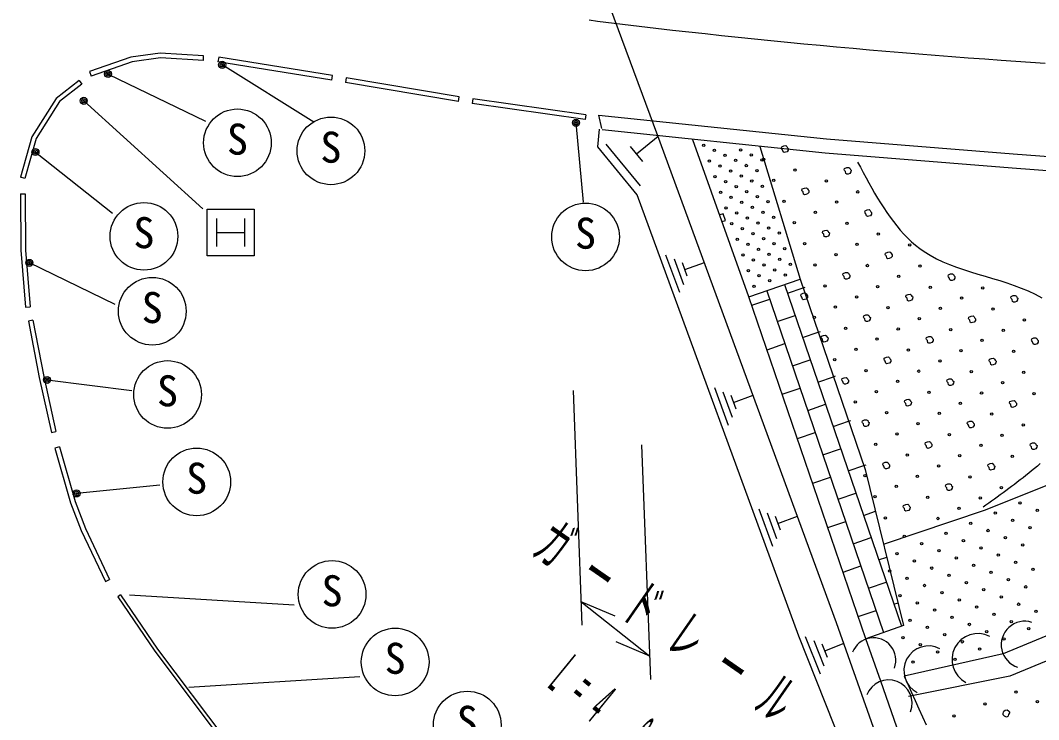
# Model space of a CAD drawing. Units: millimetres, scale not verified. Extents: x 40000 to 680000, y 20000 to 380000.
# Drawn here: x 360781 to 404100, y 264007 to 293776 of the extents above; entities that cross this region are included whole.
import ezdxf
from ezdxf.enums import TextEntityAlignment as Align

# ---------------------------------------------------------------- set-up
doc = ezdxf.new("R2010")
doc.units = ezdxf.units.MM
doc.header["$LTSCALE"] = 1000
doc.layers.add('M-BGD', color=7, linetype='Continuous', lineweight=25)
doc.styles.add('ＭＳ ゴシック', font='')
doc.styles.get('ＭＳ ゴシック').set_extended_font_data('MS Gothic')

msp = doc.modelspace()

# ---------------------------------------------------------------- linework, layer by layer
at = {"layer": 'M-BGD'}
for p, q in [((387899, 288860), (383226, 301474)), ((368566, 292070), (368578, 292270)), ((369220, 292212), (369188, 292014)), ((374029, 291229), (369188, 292014)), ((374061, 291427), (369220, 292212)), ((363722, 291594), (363787, 291405)), ((373269, 289445), (369367, 291882)), ((363278, 291213), (363401, 291055)), ((364511, 291492), (368658, 289483)), ((374029, 291229), (374061, 291427)), ((374639, 291330), (374606, 291132)), ((379418, 290322), (374606, 291132)), ((379452, 290519), (374639, 291330)), ((368541, 285749), (363477, 290350)), ((379418, 290322), (379452, 290519)), ((380035, 290429), (380008, 290231)), ((384839, 289759), (380035, 290429)), ((384811, 289560), (380008, 290231)), ((384418, 289411), (384722, 286043)), ((384839, 289759), (384811, 289560)), ((385521, 289179), (385395, 289746)), ((387159, 286735), (385697, 288511)), ((386996, 288091), (387920, 288851)), ((391777, 282008), (389395, 288690)), ((361423, 288170), (364702, 285572)), ((387259, 287771), (386733, 288410)), ((392243, 288402), (393954, 282752)), ((360974, 287048), (360781, 287103)), ((360782, 286389), (360982, 286391)), ((369123, 285345), (369123, 284145)), ((370323, 285345), (370323, 284145)), ((369123, 284745), (370323, 284745)), ((388832, 282184), (388247, 283780)), ((364821, 281674), (361166, 283452)), ((388596, 283618), (388993, 282533)), ((389155, 282882), (388945, 283456)), ((389050, 283169), (389880, 283473)), ((391777, 282008), (393954, 282752)), ((393291, 282526), (398261, 267985)), ((392534, 282267), (397506, 267719)), ((361000, 281567), (361200, 281583)), ((396752, 267453), (391777, 282008)), ((391901, 281647), (392658, 281906)), ((392981, 280960), (393738, 281218)), ((361316, 281007), (361120, 280969)), ((392547, 279755), (393304, 280013)), ((393628, 279067), (394385, 279326)), ((361916, 278468), (365529, 278012)), ((390904, 276530), (390319, 278126)), ((393194, 277862), (393951, 278121)), ((384295, 278026), (384666, 268033)), ((390668, 277964), (391066, 276879)), ((391228, 277228), (391017, 277803)), ((391122, 277515), (391953, 277819)), ((394275, 277174), (395032, 277433)), ((362100, 276232), (362296, 276275)), ((393841, 275969), (394598, 276228)), ((362440, 275614), (362247, 275559)), ((387597, 265713), (387226, 275706)), ((394921, 275282), (395678, 275541)), ((394488, 274077), (395245, 274336)), ((366711, 273996), (363172, 273637)), ((395568, 273389), (396325, 273648)), ((392793, 271376), (392208, 272973)), ((392557, 272811), (392955, 271725)), ((393117, 272074), (392906, 272649)), ((393011, 272361), (393842, 272665)), ((396649, 272702), (397159, 272876)), ((395135, 272184), (395892, 272443)), ((396215, 271497), (396972, 271756)), ((397295, 270809), (397639, 270927)), ((395781, 270292), (396538, 270551)), ((364398, 269887), (364578, 269973)), ((396862, 269604), (397619, 269863)), ((365048, 269323), (364923, 269239)), ((365426, 269319), (372436, 268900)), ((384629, 269033), (386066, 268431)), ((384629, 269033), (387560, 266712)), ((396428, 268399), (397185, 268658)), ((397942, 268917), (398119, 268977)), ((398355, 268018), (396752, 267453)), ((387560, 266712), (386123, 267314)), ((394815, 265949), (394188, 267529)), ((394541, 267377), (394967, 266302)), ((395120, 266655), (394894, 267224)), ((395007, 266940), (395829, 267266)), ((367952, 265396), (375222, 265850))]:
    msp.add_line(p, q, dxfattribs=at)
for points in [[(384975, 293792), (385329, 293746), (385684, 293701), (386038, 293657), (386392, 293613), (386747, 293570), (387102, 293528), (387456, 293486), (387811, 293445), (388166, 293404), (388521, 293364), (389219, 293286), (389917, 293210), (390615, 293135), (391314, 293061), (392012, 292989), (392711, 292919), (393410, 292850), (394109, 292782), (394808, 292716), (395507, 292652), (396207, 292588), (396906, 292527), (397606, 292466), (398305, 292407), (399005, 292350), (399705, 292293), (400405, 292238), (401105, 292185), (401805, 292132), (402506, 292081), (403131, 292037), (403756, 291994), (404381, 291951)], [(368578, 292270), (366732, 292381), (365486, 292206), (363722, 291594)], [(368566, 292070), (366740, 292180), (365533, 292010), (363787, 291405)], [(363278, 291213), (362300, 290454), (361270, 288823), (360781, 287103)], [(363401, 291055), (362451, 290317), (361455, 288740), (360974, 287048)], [(385395, 289746), (395072, 288739), (403023, 288096), (412852, 287353)], [(395797, 242528), (393232, 244827), (393640, 246317), (399510, 250916), (399972, 252264), (393898, 267565), (387020, 286351), (385343, 288389), (385422, 289140)], [(385532, 289129), (395017, 288142), (402978, 287498), (413084, 286734)], [(396404, 243018), (394544, 245502), (400675, 250695), (401135, 252197), (395506, 268132), (387899, 288860)], [(396401, 287744), (396519, 287521), (396638, 287298), (396757, 287077), (396878, 286857), (397000, 286639), (397123, 286424), (397249, 286211), (397377, 286002), (397508, 285797), (397642, 285596), (397779, 285399), (397921, 285209), (398066, 285024), (398216, 284845), (398371, 284673), (398531, 284509), (398696, 284352), (398868, 284203), (399045, 284064), (399229, 283933), (399485, 283774), (399752, 283630), (400029, 283499), (400314, 283380), (400606, 283270), (400905, 283168), (401208, 283071), (401515, 282977), (401824, 282885), (402135, 282792), (402445, 282698), (402754, 282598), (403060, 282493), (403362, 282379), (403659, 282255), (403950, 282118), (404233, 281968)], [(360782, 286389), (360803, 283991), (361000, 281567)], [(360982, 286391), (361003, 284000), (361200, 281583)], [(390637, 285208), (390778, 285258), (390677, 285541), (390536, 285491)], [(393954, 282752), (396722, 274652), (398355, 268018)], [(393415, 282164), (394077, 282391), (394172, 282423)], [(361120, 280969), (361582, 278572), (362100, 276232)], [(361316, 281007), (361777, 278615), (362296, 276275)], [(394061, 280272), (394724, 280498), (394818, 280531)], [(394708, 278379), (395371, 278606), (395465, 278638)], [(397504, 271475), (401843, 272935), (406971, 274995), (410168, 276869)], [(395355, 276487), (396017, 276713), (396112, 276746)], [(362247, 275559), (362917, 273235), (363372, 272062), (364398, 269887)], [(362440, 275614), (363106, 273299), (363556, 272141), (364578, 269973)], [(396002, 274594), (396664, 274821), (396759, 274853)], [(404168, 274908), (404046, 274803), (403924, 274700), (403802, 274599), (403680, 274500), (403558, 274402), (403436, 274305), (403314, 274210), (403193, 274116), (403071, 274024), (402950, 273932), (402828, 273841), (402706, 273751), (402585, 273662), (402464, 273573), (402342, 273485), (402221, 273398), (402099, 273311), (401978, 273224), (401857, 273137), (401735, 273051)], [(413508, 272043), (411736, 270594), (402587, 266814), (398373, 265860)], [(414141, 271269), (412254, 269727), (402878, 265852), (398567, 264999)], [(364923, 269239), (366495, 266916), (369404, 263054), (373114, 259252), (376616, 256582), (380649, 253957)], [(365048, 269323), (366617, 267003), (369518, 263152), (373214, 259364), (376702, 256704), (380735, 254080), (385730, 250344), (389258, 247356)], [(399981, 258183), (397391, 265644), (396752, 267453)], [(398373, 265860), (398530, 265513), (398687, 265166), (398845, 264820), (399002, 264473), (399160, 264127), (399318, 263781)]]:
    msp.add_lwpolyline(points, dxfattribs=at)
for points in [[(393347, 288444), (393392, 288410), (393418, 288356), (393452, 288325), (393445, 288251), (393397, 288186), (393325, 288160), (393271, 288153), (393230, 288180), (393210, 288269), (393173, 288308), (393158, 288338), (393172, 288397), (393261, 288436)], [(396019, 287518), (396064, 287483), (396090, 287429), (396124, 287399), (396117, 287325), (396069, 287259), (395997, 287233), (395944, 287226), (395902, 287253), (395882, 287343), (395845, 287381), (395830, 287412), (395844, 287470), (395934, 287509)], [(394220, 286645), (394265, 286610), (394291, 286557), (394325, 286526), (394318, 286452), (394270, 286386), (394197, 286360), (394144, 286353), (394103, 286380), (394083, 286470), (394045, 286508), (394031, 286539), (394045, 286598), (394134, 286636)], [(368723, 283745), (368723, 285745), (370723, 285745), (370723, 283745)], [(396892, 285718), (396937, 285683), (396963, 285630), (396997, 285599), (396990, 285525), (396942, 285459), (396870, 285434), (396816, 285427), (396775, 285454), (396755, 285543), (396718, 285582), (396703, 285612), (396717, 285671), (396807, 285710)], [(395093, 284845), (395138, 284811), (395164, 284757), (395197, 284726), (395191, 284652), (395143, 284587), (395070, 284561), (395017, 284554), (394975, 284581), (394956, 284670), (394918, 284709), (394903, 284739), (394917, 284798), (395007, 284837)], [(397765, 283919), (397810, 283884), (397836, 283830), (397870, 283800), (397863, 283726), (397815, 283660), (397742, 283634), (397689, 283627), (397648, 283654), (397628, 283744), (397591, 283782), (397576, 283813), (397590, 283871), (397679, 283910)], [(395965, 283046), (396010, 283011), (396036, 282958), (396070, 282927), (396064, 282853), (396015, 282787), (395943, 282761), (395890, 282754), (395848, 282781), (395828, 282871), (395791, 282909), (395776, 282940), (395790, 282998), (395880, 283037)], [(400437, 282992), (400482, 282957), (400508, 282904), (400542, 282873), (400535, 282799), (400487, 282733), (400415, 282707), (400362, 282701), (400320, 282728), (400300, 282817), (400263, 282855), (400248, 282886), (400262, 282945), (400352, 282983)], [(394166, 282173), (394211, 282138), (394237, 282085), (394271, 282054), (394264, 281980), (394216, 281914), (394143, 281889), (394090, 281882), (394049, 281909), (394029, 281998), (393991, 282037), (393977, 282067), (393991, 282126), (394080, 282164)], [(398638, 282119), (398683, 282084), (398709, 282031), (398742, 282000), (398736, 281926), (398688, 281860), (398615, 281835), (398562, 281828), (398521, 281855), (398501, 281944), (398463, 281983), (398448, 282013), (398462, 282072), (398552, 282111)], [(403109, 282065), (403155, 282030), (403180, 281977), (403214, 281946), (403208, 281872), (403159, 281806), (403087, 281781), (403034, 281774), (402992, 281801), (402973, 281890), (402935, 281929), (402920, 281959), (402934, 282018), (403024, 282057)], [(396838, 281246), (396883, 281212), (396909, 281158), (396943, 281127), (396936, 281053), (396888, 280988), (396816, 280962), (396762, 280955), (396721, 280982), (396701, 281071), (396664, 281110), (396649, 281140), (396663, 281199), (396753, 281238)], [(401310, 281192), (401355, 281158), (401381, 281104), (401415, 281073), (401408, 280999), (401360, 280934), (401288, 280908), (401234, 280901), (401193, 280928), (401173, 281017), (401136, 281056), (401121, 281086), (401135, 281145), (401224, 281184)], [(395039, 280373), (395084, 280339), (395110, 280285), (395143, 280255), (395137, 280181), (395089, 280115), (395016, 280089), (394963, 280082), (394922, 280109), (394902, 280199), (394864, 280237), (394849, 280268), (394863, 280326), (394953, 280365)], [(399510, 280320), (399556, 280285), (399581, 280231), (399615, 280201), (399609, 280127), (399560, 280061), (399488, 280035), (399435, 280028), (399393, 280055), (399374, 280145), (399336, 280183), (399321, 280214), (399335, 280272), (399425, 280311)], [(403982, 280266), (404027, 280231), (404053, 280177), (404087, 280147), (404080, 280073), (404032, 280007), (403960, 279981), (403907, 279974), (403865, 280001), (403845, 280091), (403808, 280129), (403793, 280160), (403807, 280218), (403897, 280257)], [(397711, 279447), (397756, 279412), (397782, 279359), (397816, 279328), (397809, 279254), (397761, 279188), (397688, 279162), (397635, 279155), (397594, 279182), (397574, 279272), (397537, 279310), (397522, 279341), (397536, 279399), (397625, 279438)], [(402183, 279393), (402228, 279358), (402254, 279305), (402288, 279274), (402281, 279200), (402233, 279134), (402160, 279108), (402107, 279101), (402066, 279129), (402046, 279218), (402008, 279256), (401994, 279287), (402008, 279346), (402097, 279384)], [(395911, 278574), (395957, 278539), (395982, 278486), (396016, 278455), (396010, 278381), (395961, 278315), (395889, 278290), (395836, 278283), (395794, 278310), (395775, 278399), (395737, 278437), (395722, 278468), (395736, 278527), (395826, 278565)], [(400383, 278520), (400428, 278485), (400454, 278432), (400488, 278401), (400481, 278327), (400433, 278261), (400361, 278236), (400308, 278229), (400266, 278256), (400246, 278345), (400209, 278384), (400194, 278414), (400208, 278473), (400298, 278512)], [(398584, 277647), (398629, 277612), (398655, 277559), (398689, 277528), (398682, 277454), (398634, 277389), (398561, 277363), (398508, 277356), (398467, 277383), (398447, 277472), (398409, 277511), (398395, 277541), (398409, 277600), (398498, 277639)], [(403056, 277593), (403101, 277559), (403127, 277505), (403160, 277474), (403154, 277400), (403106, 277335), (403033, 277309), (402980, 277302), (402938, 277329), (402919, 277418), (402881, 277457), (402866, 277487), (402880, 277546), (402970, 277585)], [(396784, 276774), (396829, 276740), (396855, 276686), (396889, 276655), (396882, 276582), (396834, 276516), (396762, 276490), (396709, 276483), (396667, 276510), (396647, 276600), (396610, 276638), (396595, 276669), (396609, 276727), (396699, 276766)], [(401256, 276720), (401301, 276686), (401327, 276632), (401361, 276602), (401354, 276528), (401306, 276462), (401234, 276436), (401180, 276429), (401139, 276456), (401119, 276546), (401082, 276584), (401067, 276615), (401081, 276673), (401171, 276712)], [(399456, 275848), (399502, 275813), (399528, 275760), (399561, 275729), (399555, 275655), (399507, 275589), (399434, 275563), (399381, 275556), (399339, 275583), (399320, 275673), (399282, 275711), (399267, 275742), (399281, 275800), (399371, 275839)], [(403928, 275794), (403973, 275759), (403999, 275706), (404033, 275675), (404027, 275601), (403978, 275535), (403906, 275509), (403853, 275502), (403811, 275530), (403791, 275619), (403754, 275657), (403739, 275688), (403753, 275747), (403843, 275785)], [(397657, 274975), (397702, 274940), (397728, 274887), (397762, 274856), (397755, 274782), (397707, 274716), (397635, 274691), (397581, 274684), (397540, 274711), (397520, 274800), (397483, 274838), (397468, 274869), (397482, 274928), (397571, 274966)], [(402129, 274921), (402174, 274886), (402200, 274833), (402234, 274802), (402227, 274728), (402179, 274662), (402106, 274637), (402053, 274630), (402012, 274657), (401992, 274746), (401954, 274785), (401940, 274815), (401954, 274874), (402043, 274913)], [(400329, 274048), (400374, 274013), (400400, 273960), (400434, 273929), (400428, 273855), (400379, 273790), (400307, 273764), (400254, 273757), (400212, 273784), (400192, 273873), (400155, 273912), (400140, 273942), (400154, 274001), (400244, 274040)], [(398530, 273175), (398575, 273141), (398601, 273087), (398635, 273056), (398628, 272983), (398580, 272917), (398507, 272891), (398454, 272884), (398413, 272911), (398393, 273001), (398355, 273039), (398341, 273070), (398355, 273128), (398444, 273167)], [(402590, 264214), (402587, 264270), (402612, 264325), (402613, 264370), (402674, 264413), (402755, 264419), (402822, 264380), (402861, 264344), (402867, 264295), (402812, 264222), (402807, 264168), (402793, 264137), (402739, 264110), (402652, 264154)]]:
    msp.add_lwpolyline(points, close=True, dxfattribs=at)
for centre, radius in [((369367, 291882), 150), ((364511, 291492), 150), ((364511, 291492), 90), ((369367, 291882), 90), ((369367, 291882), 30), ((364511, 291492), 30), ((363477, 290350), 150), ((363477, 290350), 90), ((363477, 290350), 30), ((370017, 288563), 1440), ((373993, 288221), 1440), ((384418, 289411), 150), ((384418, 289411), 90), ((384418, 289411), 30), ((361423, 288170), 150), ((361423, 288170), 90), ((361423, 288170), 30), ((389855, 288454), 50), ((390306, 288240), 50), ((390758, 288026), 50), ((391424, 288263), 50), ((391876, 288049), 50), ((390092, 287788), 50), ((391210, 287811), 50), ((391662, 287597), 50), ((392328, 287835), 50), ((392398, 287866), 50), ((390544, 287574), 50), ((390995, 287360), 50), ((392113, 287383), 50), ((393734, 287403), 50), ((390329, 287122), 50), ((390781, 286908), 50), ((391447, 287145), 50), ((391899, 286931), 50), ((392834, 286966), 50), ((395070, 286939), 50), ((390567, 286456), 50), ((391233, 286694), 50), ((391685, 286479), 50), ((392351, 286717), 50), ((396406, 286476), 50), ((366038, 284582), 1440), ((384824, 284559), 1440), ((391019, 286242), 50), ((391470, 286028), 50), ((392136, 286265), 50), ((392588, 286051), 50), ((393271, 286067), 50), ((395507, 286040), 50), ((390804, 285790), 50), ((391256, 285576), 50), ((391922, 285813), 50), ((392374, 285599), 50), ((394607, 285603), 50), ((391042, 285124), 50), ((391708, 285361), 50), ((392160, 285147), 50), ((392826, 285385), 50), ((393707, 285167), 50), ((395943, 285140), 50), ((391494, 284910), 50), ((391945, 284695), 50), ((392611, 284933), 50), ((393063, 284719), 50), ((397279, 284677), 50), ((391279, 284458), 50), ((391731, 284244), 50), ((392397, 284481), 50), ((392849, 284267), 50), ((394144, 284267), 50), ((396380, 284240), 50), ((398615, 284213), 50), ((391517, 283792), 50), ((392183, 284029), 50), ((392634, 283815), 50), ((393300, 284053), 50), ((395480, 283804), 50), ((361166, 283452), 150), ((361166, 283452), 90), ((361166, 283452), 30), ((391968, 283578), 50), ((392420, 283363), 50), ((393086, 283601), 50), ((393538, 283386), 50), ((394580, 283367), 50), ((396816, 283340), 50), ((399052, 283313), 50), ((391754, 283126), 50), ((392206, 282912), 50), ((392872, 283149), 50), ((393324, 282935), 50), ((398152, 282877), 50), ((366393, 281393), 1440), ((391992, 282460), 50), ((392658, 282697), 50), ((395016, 282468), 50), ((397252, 282441), 50), ((399488, 282414), 50), ((396353, 282004), 50), ((401724, 282387), 50), ((395453, 281568), 50), ((397689, 281541), 50), ((400824, 281950), 50), ((394553, 281131), 50), ((399925, 281514), 50), ((402161, 281487), 50), ((395889, 280668), 50), ((399025, 281078), 50), ((403497, 281024), 50), ((398125, 280641), 50), ((400361, 280614), 50), ((402597, 280587), 50), ((397225, 280205), 50), ((401697, 280151), 50), ((396326, 279768), 50), ((398562, 279741), 50), ((400797, 279714), 50), ((403033, 279687), 50), ((367042, 277849), 1440), ((395426, 279332), 50), ((399898, 279278), 50), ((361916, 278468), 150), ((361916, 278468), 90), ((396762, 278869), 50), ((398998, 278842), 50), ((401234, 278815), 50), ((403470, 278788), 50), ((361916, 278468), 30), ((398098, 278405), 50), ((402570, 278351), 50), ((397198, 277969), 50), ((399434, 277942), 50), ((401670, 277915), 50), ((403906, 277888), 50), ((396299, 277532), 50), ((400770, 277479), 50), ((397635, 277069), 50), ((399871, 277042), 50), ((402107, 277015), 50), ((398971, 276606), 50), ((403443, 276552), 50), ((398071, 276169), 50), ((400307, 276142), 50), ((402543, 276115), 50), ((368283, 274129), 1440), ((397171, 275733), 50), ((401643, 275679), 50), ((398508, 275270), 50), ((400743, 275243), 50), ((402979, 275216), 50), ((399844, 274806), 50), ((396708, 274397), 50), ((398944, 274370), 50), ((401180, 274343), 50), ((363172, 273637), 150), ((398044, 273933), 50), ((402516, 273880), 50), ((363172, 273637), 90), ((363172, 273637), 30), ((397144, 273497), 50), ((399380, 273470), 50), ((401616, 273443), 50), ((400717, 273007), 50), ((403302, 273230), 50), ((404041, 272923), 50), ((397581, 272597), 50), ((399817, 272570), 50), ((402256, 272798), 50), ((402995, 272491), 50), ((401211, 272366), 50), ((401950, 272059), 50), ((403734, 272185), 50), ((398381, 271809), 50), ((400165, 271934), 50), ((400904, 271627), 50), ((402688, 271753), 50), ((399119, 271502), 50), ((399858, 271195), 50), ((401643, 271321), 50), ((403427, 271446), 50), ((374043, 269337), 1440), ((398074, 271070), 50), ((398813, 270763), 50), ((400597, 270889), 50), ((402382, 271014), 50), ((403120, 270707), 50), ((397767, 270331), 50), ((399551, 270456), 50), ((401336, 270582), 50), ((402075, 270275), 50), ((403859, 270400), 50), ((398506, 270024), 50), ((400290, 270150), 50), ((401029, 269843), 50), ((402814, 269968), 50), ((399245, 269718), 50), ((399983, 269411), 50), ((401768, 269536), 50), ((403552, 269661), 50), ((398199, 269286), 50), ((398938, 268979), 50), ((400722, 269104), 50), ((402507, 269229), 50), ((399677, 268672), 50), ((401461, 268797), 50), ((403246, 268923), 50), ((403984, 268616), 50), ((398631, 268240), 50), ((400416, 268365), 50), ((402200, 268490), 50), ((402939, 268184), 50), ((376726, 266462), 1440), ((399370, 267933), 50), ((401154, 268058), 50), ((401893, 267752), 50), ((403678, 267877), 50), ((398324, 267501), 50), ((400109, 267626), 50), ((400848, 267320), 50), ((402632, 267445), 50), ((399063, 267194), 50), ((399802, 266888), 50), ((401586, 267013), 50), ((398756, 266456), 50), ((400541, 266581), 50), ((379793, 263779), 1440), ((403136, 265181), 50), ((401816, 264674), 50), ((404050, 264775), 50), ((400496, 264166), 50)]:
    msp.add_circle(centre, radius, dxfattribs=at)
for centre, radius, start, end in [((403510, 267196), 1001, 72.3303, 252.3522), ((397075, 266540), 950, 339.3176, 159.3946), ((401514, 266571), 1100, 62.6514, 242.6514), ((399417, 266096), 1050, 62.6566, 242.6566), ((397719, 264701), 999, 339.0512, 159.0324)]:
    msp.add_arc(centre, radius, start, end, dxfattribs=at)

# ---------------------------------------------------------------- texts
at = {"layer": 'M-BGD', "style": 'ＭＳ ゴシック'}
for p in [(369567, 287663), (373543, 287321), (365588, 283682), (384374, 283659), (365943, 280493), (366592, 276949), (367833, 273229), (373593, 268437), (376276, 265562), (379343, 262879)]:
    msp.add_text('S', height=1320, dxfattribs=at).set_placement(p, align=Align.BOTTOM_LEFT)
at = {"layer": 'M-BGD', "char_height": 1833, "attachment_point": 7, "style": 'ＭＳ ゴシック'}
for s, insert, rotation in [('\\T1.84;\\W0.5;ガードレール', (382422, 271017), 325.2), ('\\T2.81;\\W0.3;L=4.0', (383134, 265401), 320.8)]:
    msp.add_mtext(s, dxfattribs=dict(at, insert=insert, rotation=rotation))

doc.saveas('drawing.dxf')
